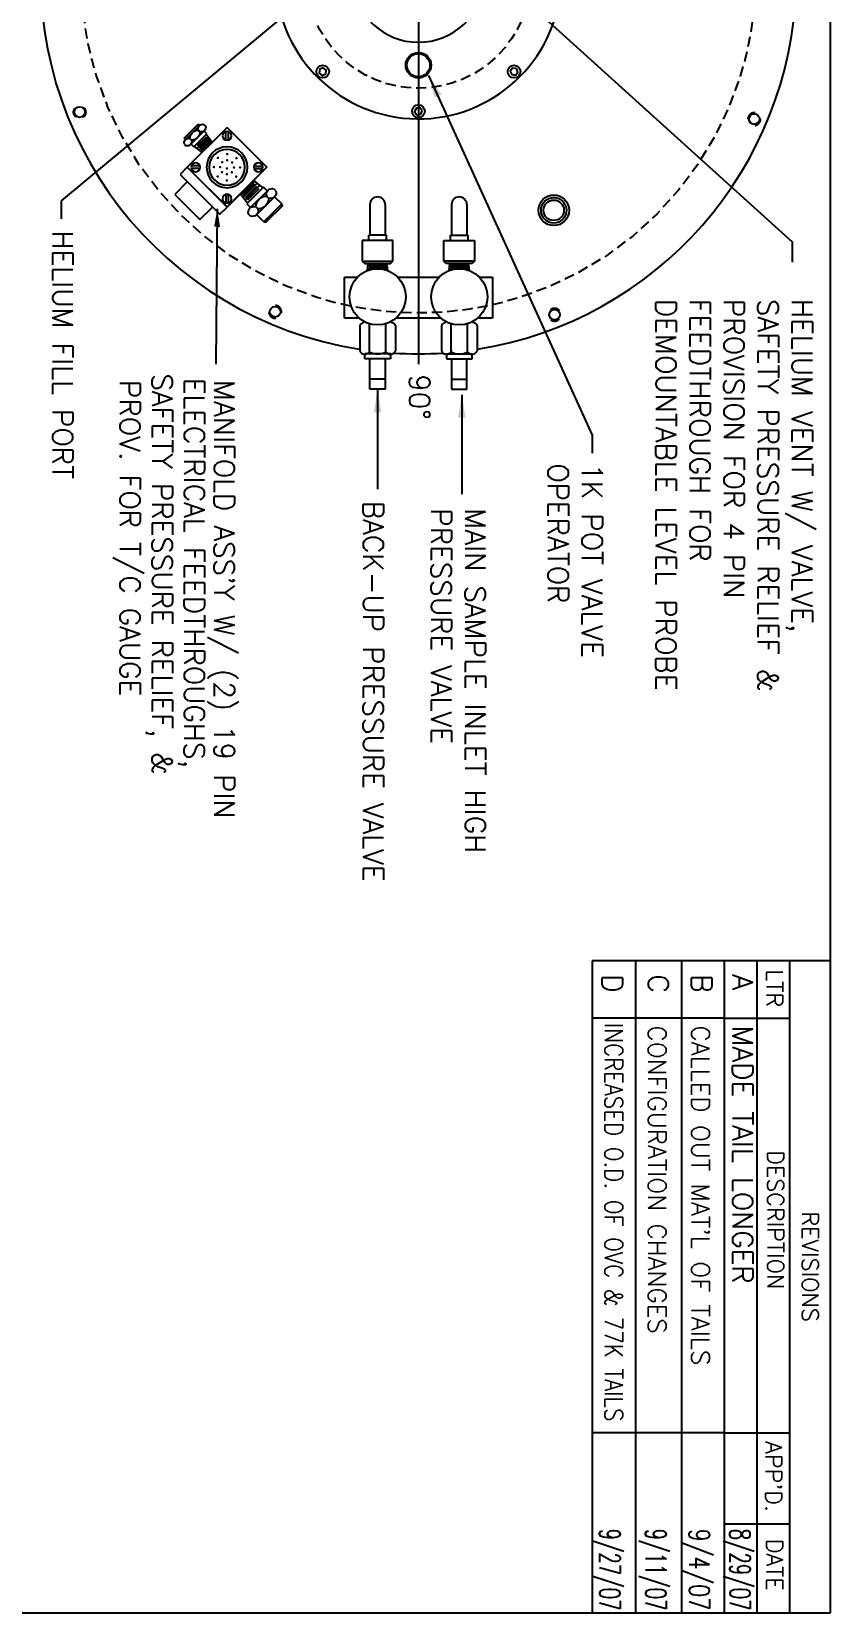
# Model space of a CAD drawing. Extents: x 0 to 105, y 0 to 66.
# Drawn here: x 85.41 to 104.96, y -0.01 to 38.7 of the extents above; entities that cross this region are included whole.
import ezdxf
from ezdxf.enums import TextEntityAlignment as Align

# ---------------------------------------------------------------- set-up
doc = ezdxf.new("R2010")
doc.units = 0
doc.header["$MEASUREMENT"] = 0
doc.linetypes.add('CENTER', pattern=[2, 1.25, -0.25, 0.25, -0.25])
doc.linetypes.add('HIDDEN', pattern=[0.375, 0.25, -0.125])
doc.layers.get('0').update_dxf_attribs({"linetype": 'CONTINUOUS'})
for name, color, linetype in [('2', 54, 'CONTINUOUS'), ('2A', 42, 'CONTINUOUS'), ('6', 6, 'CONTINUOUS'), ('DIM1234', 7, 'CONTINUOUS'), ('DIM2AB', 7, 'CONTINUOUS'), ('DIMALL', 7, 'CONTINUOUS')]:
    doc.layers.add(name, color=color, linetype=linetype)
doc.styles.get("Standard").update_dxf_attribs({"font": 'simplex.shx'})
doc.dimstyles.new('250-1', dxfattribs={"dimtxt": 0.5, "dimasz": 0.63, "dimexe": 0.18, "dimexo": 0.19, "dimgap": 0.25, "dimtad": 0, "dimtih": 1, "dimtoh": 1, "dimdec": 1, "dimzin": 0, "dimdsep": 46, "dimtxsty": 'STANDARD', "dimcen": -0.25, "dimadec": 0, "dimazin": 0, "dimtfac": 0.36, "dimtdec": 1, "dimtix": 1, "dimtofl": 0, "dimtmove": 2, "dimatfit": 3, "dimfxl": 1, "dimtolj": 1, "dimtzin": 0, "dimarcsym": 0})
doc.dimstyles.new('250-2', dxfattribs={"dimscale": 0, "dimtxt": 0.56, "dimasz": 0.56, "dimexe": 0.25, "dimexo": 0.19, "dimgap": 0.25, "dimtad": 0, "dimtih": 1, "dimtoh": 1, "dimzin": 1, "dimdsep": 46, "dimtxsty": 'STANDARD', "dimcen": -0.25, "dimadec": 0, "dimazin": 0, "dimtfac": 1, "dimtix": 1, "dimtofl": 0, "dimtmove": 2, "dimatfit": 3, "dimfxl": 1, "dimtolj": 1, "dimtzin": 0, "dimarcsym": 0})
doc.dimstyles.new('375', dxfattribs={"dimtxt": 0.4375, "dimasz": 0.4375, "dimexe": 0.25, "dimexo": 0.19, "dimgap": 0.19, "dimtad": 0, "dimtih": 1, "dimtoh": 1, "dimzin": 0, "dimdsep": 46, "dimtxsty": 'STANDARD', "dimcen": -0.19, "dimadec": 0, "dimazin": 0, "dimtfac": 0.88, "dimtdec": 3, "dimtix": 1, "dimtofl": 0, "dimtmove": 2, "dimatfit": 3, "dimfxl": 1, "dimtolj": 1, "dimtzin": 0, "dimarcsym": 0})

# ---------------------------------------------------------------- blocks, each defined once
blk = doc.blocks.new('DPAPER')
for p, q in [((32.8, 0.5), (32.8, 21.1)), ((0, 0.5), (32.8, 0.5))]:
    blk.add_line(p, q)
blk = doc.blocks.new('REVBLK')
for p, q in [((-5, 0), (-5, -0.812)), ((0.003, -0.312), (-4.997, -0.312)), ((-4.559, -0.812), (-4.559, -0.312)), ((-1.381, -0.812), (-1.381, -0.312)), ((-0.684, -0.812), (-0.684, -0.312)), ((0, -0.562), (-5, -0.562)), ((0, -0.812), (-5, -0.812))]:
    blk.add_line(p, q)
for s, p in [('REVISIONS', (-3.078, -0.217)), ('DESCRIPTION', (-3.547, -0.483)), ('LTR', (-4.934, -0.49)), ("APP'D.", (-1.316, -0.497)), ('DATE', (-0.568, -0.49))]:
    blk.add_text(s, height=0.125).set_placement(p)
blk = doc.blocks.new('TH')
blk.add_circle((0, 0), 0.0464)
at = {"linetype": 'HIDDEN'}
for start, end in [(126.6975, 221.1074), (322.3496, 50.4982)]:
    blk.add_arc((0, 0), 0.056, start, end, dxfattribs=at)
blk = doc.blocks.new('559B2M4')
for p, q in [((0.567, 0.437), (0.496, 0.437)), ((0.287, 0.271), (0, 0.234)), ((0.028, -0.238), (0.028, 0.238)), ((0.068, 0.198), (0.068, -0.196)), ((0.111, -0.248), (0.111, 0.248)), ((0.152, 0.204), (0.152, -0.189)), ((0.193, -0.258), (0.193, 0.259)), ((0.237, 0.202), (0.237, -0.191)), ((0.292, -0.286), (0.292, 0.29)), ((0.292, 0.29), (0.418, 0.29)), ((0.419, -0.313), (0.419, 0.312)), ((0.567, 0.187), (0.496, 0.187)), ((0.642, 0.31), (0.894, 0.31)), ((0.644, -0.313), (0.644, 0.312)), ((0.894, -0.312), (0.894, 0.31)), ((0.937, 0.3), (0.894, 0.257)), ((0.937, -0.305), (0.937, 0.3)), ((0.292, -0.271), (0, -0.234)), ((0.418, -0.286), (0.292, -0.286)), ((0.567, -0.188), (0.496, -0.188)), ((0.642, -0.312), (0.894, -0.312)), ((0.937, -0.305), (0.894, -0.26)), ((0.567, -0.438), (0.496, -0.438))]:
    blk.add_line(p, q)
for centre, radius, start, end in [((0.559, 0.312), 0.14, 116.5651, 243.4349), ((0.505, 0.312), 0.14, 296.5651, 63.4349), ((0.684, 0), 0.265, 135, 225), ((0.38, -0.001), 0.265, 315, 45), ((0.559, -0.313), 0.14, 116.5651, 243.4349), ((0.505, -0.313), 0.14, 296.5651, 63.4349)]:
    blk.add_arc(centre, radius, start, end)
blk = doc.blocks.new('FTB')
for p, q in [((0.242, 1.199), (-0.243, 1.199)), ((0.24, 1.247), (-0.242, 1.247)), ((-0.242, 1.197), (-0.242, 1.247)), ((0.24, 1.197), (0.24, 1.247)), ((-0.34, 1.139), (-0.341, 1.084)), ((0.241, 1.024), (-0.244, 1.024)), ((-0.227, 0.926), (-0.227, 1.023)), ((0.22, 0.926), (-0.227, 0.926)), ((-0.212, 0.922), (-0.182, 0.691)), ((0.199, 0.849), (-0.203, 0.849)), ((0.191, 0.785), (-0.194, 0.785)), ((-0.16, 0.817), (0.145, 0.817)), ((-0.159, 0.883), (0.147, 0.883)), ((-0.146, 1.139), (-0.147, 1.084)), ((0.145, 1.139), (0.144, 1.084)), ((0.208, 0.926), (0.181, 0.704)), ((0.22, 1.023), (0.22, 0.926)), ((0.339, 1.139), (0.338, 1.084)), ((-0.688, 0.688), (-0.688, -0.688)), ((0.688, 0.688), (-0.688, 0.688)), ((-0.687, 0.688), (0.687, 0.688)), ((-0.493, 0.448), (-0.641, 0.594)), ((-0.45, 0.493), (-0.598, 0.639)), ((0.183, 0.721), (-0.186, 0.721)), ((-0.155, 0.752), (0.15, 0.752)), ((0.448, 0.493), (0.594, 0.641)), ((0.493, 0.45), (0.639, 0.598)), ((0.688, -0.688), (0.688, 0.688)), ((-0.688, -0.688), (0.688, -0.688)), ((0.687, -0.688), (-0.687, -0.688)), ((-0.493, -0.45), (-0.639, -0.598)), ((-0.448, -0.493), (-0.594, -0.641)), ((0.45, -0.493), (0.598, -0.639)), ((0.493, -0.448), (0.641, -0.594))]:
    blk.add_line(p, q)
at = {"linetype": 'CENTER'}
blk.add_line((0.687, -0.688), (0.687, 0.688), dxfattribs=at)
at = {"linetype": 'Continuous'}
for p, q in [((0.688, 0.688), (0.938, 0.688)), ((0.938, 0.688), (0.938, -0.688)), ((0.938, 0.438), (1.375, 0.438)), ((1.375, 0.438), (1.375, -0.438)), ((0.938, -0.688), (0.688, -0.688)), ((1.375, -0.438), (0.938, -0.438))]:
    blk.add_line(p, q, dxfattribs=at)
at = {"const_width": 0.03}
for points in [[(-0.321, -0.019, 1), (-0.321, 0.011, 1)], [(-0.241, 0.214, 1), (-0.22, 0.235, 1)], [(-0.171, -0.019, 1), (-0.171, 0.011, 1)], [(-0.134, 0.107, 1), (-0.113, 0.128, 1)], [(-0.019, 0.321, 1), (0.011, 0.321, 1)], [(-0.019, 0.171, 1), (0.011, 0.171, 1)], [(0.033, -0.006, 1), (0.012, -0.027, 1)], [(0.107, 0.134, 1), (0.128, 0.113, 1)], [(0.171, 0.019, 1), (0.171, -0.011, 1)], [(0.214, 0.241, 1), (0.235, 0.22, 1)], [(0.321, 0.019, 1), (0.321, -0.011, 1)], [(-0.214, -0.241, 1), (-0.235, -0.22, 1)], [(-0.107, -0.134, 1), (-0.128, -0.113, 1)], [(0.019, -0.171, 1), (-0.011, -0.171, 1)], [(0.019, -0.321, 1), (-0.011, -0.321, 1)], [(0.134, -0.107, 1), (0.113, -0.128, 1)], [(0.241, -0.214, 1), (0.22, -0.235, 1)]]:
    blk.add_lwpolyline(points, format="xyb", close=True, dxfattribs=at)
for centre, radius in [((-0.544, 0.543), 0.109), ((0, 0), 0.5), ((0, 0), 0.437), ((0.543, 0.544), 0.109), ((-0.543, -0.544), 0.109), ((0.544, -0.543), 0.109)]:
    blk.add_circle(centre, radius)
for centre, radius, start, end in [((-0.243, 1.091), 0.108, 26.5651, 153.4349), ((-0.001, 0.994), 0.206, 45, 135), ((0.242, 1.091), 0.108, 26.5651, 153.4349), ((-0.244, 1.133), 0.108, 206.5651, 333.4349), ((-0.002, 1.23), 0.206, 225, 315), ((0.241, 1.133), 0.108, 206.5651, 333.4349)]:
    blk.add_arc(centre, radius, start, end)
at = {"rotation": 270}
blk.add_blockref('559B2M4', (0, -0.688), dxfattribs=at)
blk = doc.blocks.new('TV832')
blk.add_lwpolyline([(-0.04, 0.07), (-0.081, 0), (-0.04, -0.07), (0.04, -0.07), (0.081, 0), (0.04, 0.07)], close=True)
blk.add_circle((0, 0), 0.135)

msp = doc.modelspace()

# ---------------------------------------------------------------- linework, layer by layer
at = {"layer": '2'}
for p, q in [((93.688, 34.463), (93.688, 33.713)), ((94.062, 34.463), (94.062, 33.713)), ((95.688, 34.463), (95.688, 33.713)), ((96.063, 34.463), (96.063, 33.713)), ((93.658, 33.588), (93.658, 33.713)), ((94.092, 33.713), (93.658, 33.713)), ((94.092, 33.588), (94.092, 33.713)), ((95.658, 33.588), (95.658, 33.713)), ((95.658, 33.713), (96.092, 33.713)), ((96.092, 33.588), (96.092, 33.713)), ((94.25, 33.588), (93.5, 33.588)), ((93.5, 33.588), (93.5, 33.082)), ((94.25, 33.082), (94.25, 33.585)), ((95.5, 33.588), (96.25, 33.588)), ((95.5, 33.082), (95.5, 33.585)), ((96.25, 33.588), (96.25, 33.082)), ((93.5, 33.082), (94.25, 33.082)), ((93.5, 33.082), (93.563, 33.02)), ((93.5, 33.082), (93.563, 33.02)), ((93.5, 33.082), (94.25, 33.082)), ((93.563, 33.02), (94.188, 33.02)), ((93.563, 33.02), (94.188, 33.02)), ((93.627, 32.848), (93.646, 33.02)), ((93.639, 32.957), (93.688, 32.957)), ((93.639, 32.957), (94.111, 32.957)), ((94.078, 32.989), (93.666, 32.988)), ((94.088, 32.926), (93.668, 32.926)), ((94.123, 32.848), (94.104, 33.02)), ((94.188, 33.02), (94.25, 33.082)), ((94.188, 33.02), (94.25, 33.082)), ((96.25, 33.082), (95.5, 33.082)), ((95.562, 33.02), (95.5, 33.082)), ((95.562, 33.02), (95.5, 33.082)), ((96.25, 33.082), (95.5, 33.082)), ((96.187, 33.02), (95.562, 33.02)), ((96.187, 33.02), (95.562, 33.02)), ((95.627, 32.848), (95.646, 33.02)), ((96.111, 32.957), (95.639, 32.957)), ((95.662, 32.926), (96.082, 32.926)), ((95.672, 32.989), (96.084, 32.988)), ((96.111, 32.957), (96.062, 32.957)), ((96.123, 32.848), (96.104, 33.02)), ((96.25, 33.082), (96.187, 33.02)), ((96.25, 33.082), (96.187, 33.02)), ((93.062, 31.688), (93.062, 32.688)), ((93.062, 32.688), (93.383, 32.688)), ((93.632, 32.895), (94.118, 32.895)), ((94.367, 32.688), (95.383, 32.688)), ((96.118, 32.895), (95.632, 32.895)), ((96.367, 32.688), (96.688, 32.688)), ((96.688, 32.688), (96.688, 31.688)), ((93.425, 31.688), (93.062, 31.688)), ((93.438, 31.507), (93.438, 30.882)), ((93.676, 30.864), (93.676, 31.549)), ((94.074, 30.864), (94.074, 31.549)), ((94.313, 31.507), (94.313, 30.882)), ((95.425, 31.688), (94.325, 31.688)), ((95.437, 31.507), (95.437, 30.882)), ((95.676, 30.864), (95.676, 31.549)), ((96.074, 30.864), (96.074, 31.549)), ((96.312, 31.507), (96.312, 30.882)), ((96.688, 31.688), (96.325, 31.688)), ((93.563, 30.693), (93.563, 30.814)), ((94.202, 30.814), (93.563, 30.814)), ((94.191, 30.693), (93.563, 30.693)), ((93.688, 29.945), (93.688, 30.695)), ((94.063, 30.695), (94.063, 29.945)), ((94.191, 30.814), (94.191, 30.693)), ((95.548, 30.814), (96.187, 30.814)), ((95.559, 30.814), (95.559, 30.693)), ((95.559, 30.693), (96.187, 30.693)), ((95.687, 30.695), (95.687, 29.945)), ((96.062, 29.945), (96.062, 30.695)), ((96.187, 30.693), (96.187, 30.814)), ((94.063, 30.195), (93.688, 30.195)), ((95.687, 30.195), (96.062, 30.195)), ((94.063, 29.945), (93.688, 29.945)), ((95.687, 29.945), (96.062, 29.945))]:
    msp.add_line(p, q, dxfattribs=at)
at = {"layer": '2', "linetype": 'HIDDEN'}
for radius in [8.25, 2.75]:
    msp.add_circle((94.875, 40.062), radius, dxfattribs=at)
at = {"layer": '2'}
for centre, radius in [((98.188, 34.325), 0.374), ((98.188, 34.325), 0.312), ((98.188, 34.325), 0.25), ((93.875, 32.207), 0.688), ((95.875, 32.207), 0.688)]:
    msp.add_circle(centre, radius, dxfattribs=at)
for centre, radius, start, end in [((94.875, 40.062), 9.25, 1.5058, 260.975), ((94.875, 40.062), 9.25, 278.9396, 358.4942), ((93.875, 34.463), 0.188, 0, 180), ((95.875, 34.463), 0.188, 0, 180), ((93.563, 31.445), 0.14, 99.4733, 153.4349), ((94.188, 31.445), 0.14, 26.5651, 80.5267), ((95.562, 31.445), 0.14, 99.4733, 153.4349), ((96.187, 31.445), 0.14, 26.5651, 80.5267), ((93.563, 30.945), 0.14, 206.5651, 324.5401), ((93.875, 31.172), 0.366, 237.1722, 302.8278), ((94.188, 30.945), 0.14, 215.4599, 333.4349), ((94.875, 40.062), 9.25, 266.2533, 273.7467), ((95.562, 30.945), 0.14, 206.5651, 324.5401), ((95.875, 31.172), 0.366, 237.1722, 302.8278), ((96.187, 30.945), 0.14, 215.4599, 333.4349)]:
    msp.add_arc(centre, radius, start, end, dxfattribs=at)
at = {"layer": '2A'}
msp.add_arc((94.875, 40.062), 1.625, 97.5813, 82.4187, dxfattribs=at)
at = {"layer": '6'}
for radius in [0.312, 0.282]:
    msp.add_circle((94.875, 37.876), radius, dxfattribs=at)
msp.add_arc((94.875, 40.062), 3.5, 96.1868, 355.904, dxfattribs=at)
at = {"layer": 'DIM1234'}
msp.add_line((94.875, 39.562), (94.875, 30.562), dxfattribs=at)
at = {"layer": 'DIM1234', "linetype": 'Continuous'}
for p, q in [((101.312, 15.96), (99.125, 15.96)), ((99.125, 15.96), (99.125, 0)), ((100.188, 15.96), (100.188, 0)), ((102.368, 14.553), (99.125, 14.553)), ((102.368, 4.407), (99.125, 4.407))]:
    msp.add_line(p, q, dxfattribs=at)
msp.add_lwpolyline([(102.368, 15.96), (101.312, 15.96), (101.312, 0)], dxfattribs=at)

# ---------------------------------------------------------------- block references
at = {"layer": '2', "xscale": 2.785714285714285, "yscale": 2.785714285714285, "zscale": 2.785714285714285}
for p, rotation in [((86.582, 36.729), 180.0000000000001), ((103.096, 36.556), 315.0000000000001), ((91.368, 31.842), 225.0000000000001), ((98.208, 31.77), 270.0000000000001)]:
    msp.add_blockref('TH', p, dxfattribs=dict(at, rotation=rotation))
at = {"layer": '2', "xscale": -1, "rotation": 45}
msp.add_blockref('FTB', (90.19, 35.378), dxfattribs=at)
at = {"layer": '6', "xscale": 1.158536585365853, "yscale": 1.158536585365853, "zscale": 1.158536585365853}
for p, rotation in [((92.533, 37.72), 202.4999999999999), ((97.217, 37.72), 292.4999999999999), ((94.875, 36.75), 247.5)]:
    msp.add_blockref('TV832', p, dxfattribs=dict(at, rotation=rotation))
at = {"layer": 'DIMALL', "xscale": 3.2, "yscale": 3.2, "zscale": 3.2}
msp.add_blockref('DPAPER', (0, -1.6), dxfattribs=at)
at = {"layer": 'DIMALL', "xscale": 3.192, "yscale": 3.192, "zscale": 3.192, "rotation": 270}
msp.add_blockref('REVBLK', (104.96, 0), dxfattribs=at)

# ---------------------------------------------------------------- texts
at = {"layer": 'DIM1234'}
for s, p in [('SAFETY PRESSURE RELIEF, &', (88.354, 30.33)), ('90%%D', (94.653, 30.313)), ('PROV. FOR T/C GAUGE', (87.565, 30.169)), ("MANIFOLD ASS'Y W/ (2) 19 PIN", (89.875, 30.169))]:
    msp.add_text(s, height=0.5, rotation=270, dxfattribs=at).set_placement(p)
at = {"layer": 'DIM1234', "linetype": 'Continuous'}
for s, height, p in [('D', 0.5, (99.375, 15.625)), ('C', 0.5, (100.5, 15.625)), ('B', 0.5, (101.562, 15.625)), ('A', 0.5, (102.562, 15.625)), ('CONFIGURATION CHANGES', 0.44, (100.5, 14.375)), ("CALLED OUT MAT'L OF TAILS", 0.44, (101.562, 14.375)), ('MADE TAIL LONGER ', 0.5, (102.562, 14.375))]:
    msp.add_text(s, height=height, rotation=270, dxfattribs=at).set_placement(p)
for s, height, width, p, p2 in [('INCREASED O.D. OF OVC & 77K TAILS', 0.44, 0.751762, (99.438, 14.438), (99.438, 4.688)), ('9/27/07', 0.5, 0.608696, (99.312, 2.062), (99.312, 0.062)), ('9/11/07', 0.5, 0.646154, (100.438, 2.062), (100.438, 0.062)), ('9/4/07', 0.5, 0.711864, (101.5, 2.062), (101.5, 0.062)), ('8/29/07', 0.5, 0.608696, (102.5, 2.062), (102.5, 0.062))]:
    msp.add_text(s, height=height, rotation=270, dxfattribs=dict(at, width=width)).set_placement(p, p2, align=Align.FIT)
at = {"layer": 'DIM2AB'}
for s, p in [('HELIUM FILL PORT', (85.917, 33.83)), ('ELECTRICAL FEEDTHROUGHS, ', (89.142, 30.224))]:
    msp.add_text(s, height=0.5, rotation=270, dxfattribs=at).set_placement(p)
at = {"layer": 'DIM2AB', "char_height": 0.5, "attachment_point": 1, "rotation": 270}
for s, insert, width in [('HELIUM VENT W/ VALVE, SAFETY PRESSURE RELIEF & PROVISION FOR 4 PIN FEEDTHROUGH FOR DEMOUNTABLE LEVEL PROBE', (104.52, 32.153), 11.47154), ('1K POT VALVE OPERATOR', (99.379, 28.13), 8), ('BACK-UP PRESSURE VALVE', (94.02, 27.215), 11.47154), ('MAIN SAMPLE INLET HIGH PRESSURE VALVE', (96.52, 27.028), 11.47154)]:
    msp.add_mtext(s, dxfattribs=dict(at, insert=insert, width=width))

# ---------------------------------------------------------------- leaders
at = {"layer": 'DIM1234', "linetype": 'Continuous'}
for points, dimstyle, override in [([(92.375, 39.75), (86.129, 34.558), (86.129, 34.12)], '250-1', {"dimgap": 0.25, "dimtad": 0}), ([(97.468, 39.485), (104.024, 33.555), (104.024, 33.057)], '250-2', {"dimscale": 1}), ([(89.951, 34.358), (89.913, 30.562)], '375', {"dimgap": 0.19, "dimtad": 0}), ([(93.875, 29.938), (93.875, 27.5)], '250-2', {"dimscale": 1}), ([(95.938, 29.812), (95.938, 27.375)], '250-2', {"dimscale": 1})]:
    msp.add_leader(points, dimstyle=dimstyle, override=override, dxfattribs=at)
at = {"layer": 'DIM1234'}
msp.add_leader([(95.125, 37.625), (99.129, 28.818), (99.129, 28.38)], dimstyle='250-2', override={"dimscale": 1}, dxfattribs=at)

doc.saveas('drawing.dxf')
